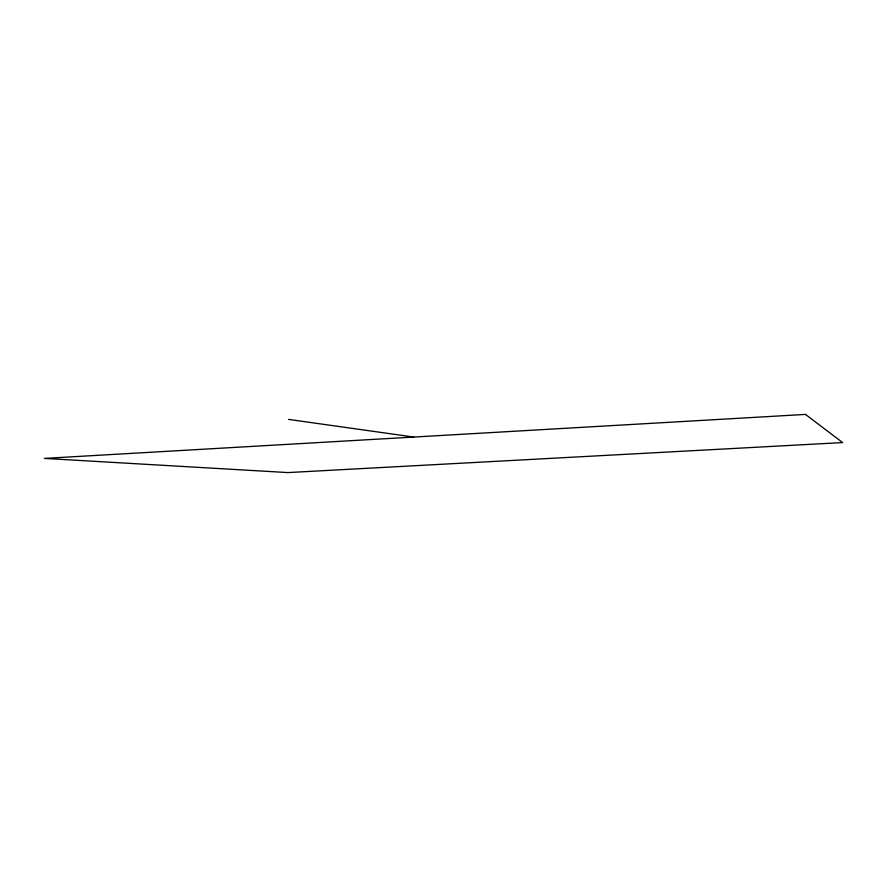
<?xml version="1.0" encoding="UTF-8"?>
<svg xmlns="http://www.w3.org/2000/svg" width="887" height="887" viewBox="0 0 887 887"><rect width="100%" height="100%" fill="white"/><g stroke="black" fill="none" stroke-linecap="round" stroke-linejoin="round"><path stroke-width="1.33" d="M288.597 419.407L413.819 437.058M805.485 414.417L44.35 458.402L287.953 472.583L842.65 442.569L805.485 414.417"/></g></svg>
